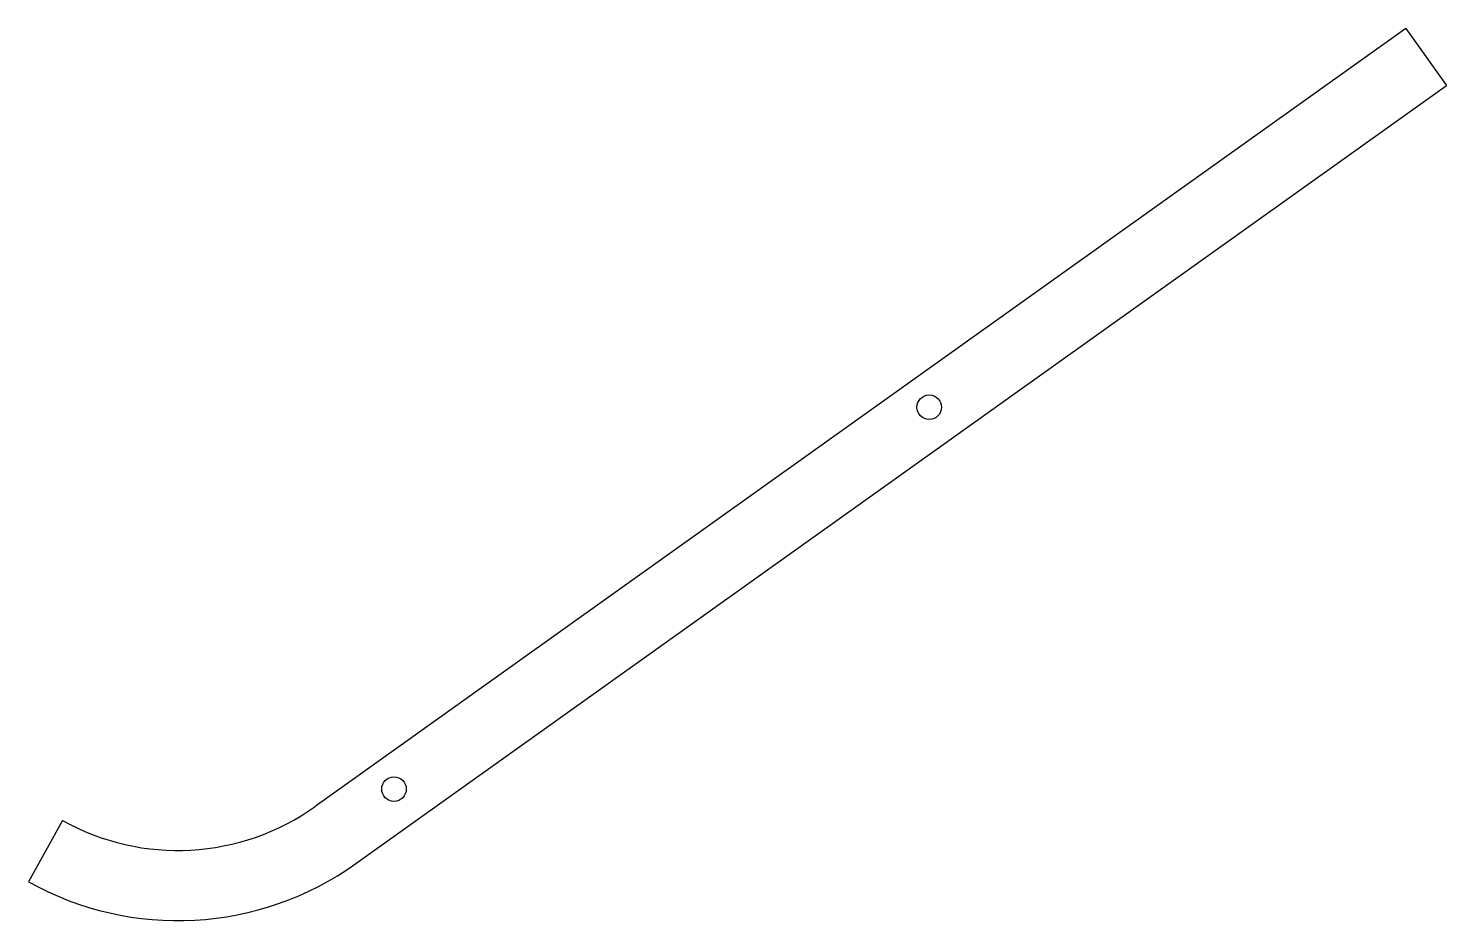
# Model space of a CAD drawing. Extents: x 4 to 813, y 1 to 510.
import ezdxf

# ---------------------------------------------------------------- set-up
doc = ezdxf.new("R2010")
doc.units = 0
doc.layers.get('0').update_dxf_attribs({"linetype": 'CONTINUOUS'})

msp = doc.modelspace()

# ---------------------------------------------------------------- linework, layer by layer
at = {"color": 7, "linetype": 'CONTINUOUS'}
for p, q in [((789.36, 509.84), (167.34, 66.23)), ((190.57, 33.67), (812.59, 477.28))]:
    msp.add_line(p, q, dxfattribs=at)
for p, q in [((789.36, 509.84), (812.59, 477.28)), ((23.2, 58.24), (3.72, 23.31))]:
    msp.add_line(p, q)
for centre in [(517.52, 293.86), (212.24, 76.14)]:
    msp.add_circle(centre, 7, dxfattribs=at)
for radius in [135, 175]:
    msp.add_arc((88.96, 176.14), radius, 240.85103, 305.49564, dxfattribs=at)

doc.saveas('drawing.dxf')
